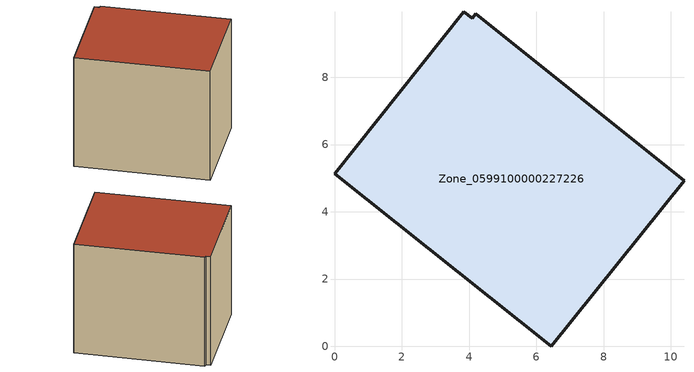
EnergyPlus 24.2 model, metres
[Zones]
Zone_0599100000227226
 floor ground (C_G): 6.45,0 0,5.13 3.85,9.95 4.09,9.76 4.2,9.88 10.39,4.93 z0.63
 wall outside (C_F): 6.45,0 10.39,4.93 4.2,9.88 4.09,9.76 3.85,9.95 0,5.13 6.45,0 z0.63:8.07
 roof outside (C_R): 0,5.13 6.45,0 10.39,4.93 4.2,9.88 4.09,9.76 3.85,9.95 z8.07
[BUILDING]
Pand.0599100000227226: North Axis=0; Terrain=City; Loads Convergence Tolerance Value=0.04; Temperature Convergence Tolerance Value=0.4; Solar Distribution=FullExterior; Maximum Number of Warmup Days=25; Minimum Number of Warmup Days=1
[Site:Location]
Rotterdam.The.Hague.AP_ZH_NLD Design_Conditions: Latitude=51.96; Longitude=4.45; Time Zone=1; Elevation=-4.5
[SITE:GROUNDTEMPERATURE:BUILDINGSURFACE]
18, 18, 18, 18, 18, 18, 18, 18, 18, 18, 18, 18
[MATERIAL] Thermal Absorptance=0.9; Solar Absorptance=0.7; Visible Absorptance=0.7
Name | Roughness | Thickness | Conductivity | Density | Specific Heat
G.TC.1965-1974 | MediumSmooth | 0.15 | 0.882353 | 540 | 1210
F.TC.1965-1974 | Rough | 0.3 | 0.697674 | 1920 | 840
R.TC.1965-1974 | MediumRough | 0.2 | 0.232558 | 1500 | 1000
[CONSTRUCTION]
C_G: G.TC.1965-1974
C_F: F.TC.1965-1974
C_R: R.TC.1965-1974
[ZONE]
Zone_0599100000227226: Type=1; Multiplier=1; Ceiling Height=Autocalculate; Volume=Autocalculate; Floor Area=autocalculate; Part of Total Floor Area=Yes
[ZONEINFILTRATION:DESIGNFLOWRATE]
Infil_Zone_0599100000227226: Zone or ZoneList or Space or SpaceList=Zone_0599100000227226; Schedule=AlwaysOn; Design Flow Rate Calculation Method=Flow/Area; Flow Rate per Floor Area=0.003; Constant Term Coefficient=1; Temperature Term Coefficient=0; Velocity Term Coefficient=0; Velocity Squared Term Coefficient=0
[HVACTEMPLATE:ZONE:IDEALLOADSAIRSYSTEM]
Zone_0599100000227226: Maximum Heating Supply Air Temperature=50; Minimum Cooling Supply Air Temperature=13; Maximum Heating Supply Air Humidity Ratio=0.0156; Minimum Cooling Supply Air Humidity Ratio=0.0077; Heating Limit=NoLimit; Cooling Limit=NoLimit; Dehumidification Control Type=ConstantSensibleHeatRatio; Cooling Sensible Heat Ratio=0.7; Dehumidification Setpoint=60; Humidification Control Type=None; Humidification Setpoint=30; Outdoor Air Method=None; Outdoor Air Flow Rate per Person=0.00944; Outdoor Air Flow Rate per Zone Floor Area=0; Outdoor Air Flow Rate per Zone=0; Demand Controlled Ventilation Type=None; Outdoor Air Economizer Type=NoEconomizer; Heat Recovery Type=None; Sensible Heat Recovery Effectiveness=0.7; Latent Heat Recovery Effectiveness=0.65
[ZONECONTROL:THERMOSTAT]
ThermostatControl_Zone_0599100000227226: Zone or ZoneList=Zone_0599100000227226; Control Type Schedule=DualSetpointControlType; Control 1=Thermostat_Zone_0599100000227226; Temperature Difference Between Cutout And Setpoint=0
[THERMOSTATSETPOINT:DUALSETPOINT]
Thermostat_Zone_0599100000227226: Heating Setpoint Temperature Schedule=HeatingSetpoint_Zone_0599100000227226; Cooling Setpoint Temperature Schedule=CoolingSetpoint_Zone_0599100000227226
[SCHEDULE:COMPACT]
HeatingSetpoint_Zone_0599100000227226: Through: 12/31, For: AllDays, Until: 24:00, 21
CoolingSetpoint_Zone_0599100000227226: Through: 12/31, For: AllDays, Until: 24:00, 24
DualSetpointControlType: Through: 12/31, For: AllDays, Until: 24:00, 4
AlwaysOn: Through: 12/31, For: AllDays, Until: 24:00, 1
